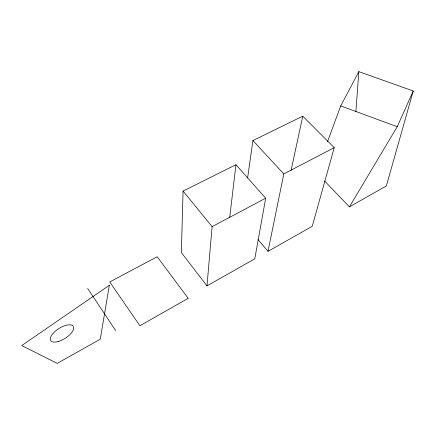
<?xml version="1.0" encoding="UTF-8"?>
<svg xmlns="http://www.w3.org/2000/svg" width="435" height="435" viewBox="0 0 435 435"><rect width="100%" height="100%" fill="white"/><g stroke="black" fill="none" stroke-linecap="round" stroke-linejoin="round"><path stroke-width="0.65" d="M183.07 191.068L181.351 252.572L206.995 285.887L254.779 258.83L265.693 198.213L235.939 164.707L183.07 191.068L212.095 226.64L206.995 285.887M355.884 111.741L358.837 71.623L413.25 90.986L386.362 185.924L349.414 206.886L324.651 181.058M229.675 217.777L235.939 164.707M247.597 178.051L252.904 140.554L302.765 116.199L334.227 147.672L312.221 226.309L268.003 251.343L258.058 239.614M268.003 251.343L283.805 173.924L334.227 147.672M291.091 170.346L302.765 116.199M327.56 141.587L340.719 105.901L358.837 71.623M349.414 206.886L397.237 126.71L413.25 90.986M212.095 226.64L265.693 198.213M340.719 105.901L397.237 126.71M252.904 140.554L283.805 173.924M87.68 288.492L115.639 330.551M109.332 285.295L100.273 339.186L57.224 363.377L21.75 345.548L109.332 285.295M188.203 298.339L139.885 325.755L109.745 281.94L157.198 256.742L188.203 298.339M58.306 341.508A13.333 5.834 -32.1 0 0 73.439 326.701A13.333 5.834 -32.1 0 0 54.179 332.188A13.333 5.834 -32.1 0 0 58.306 341.508"/></g></svg>
